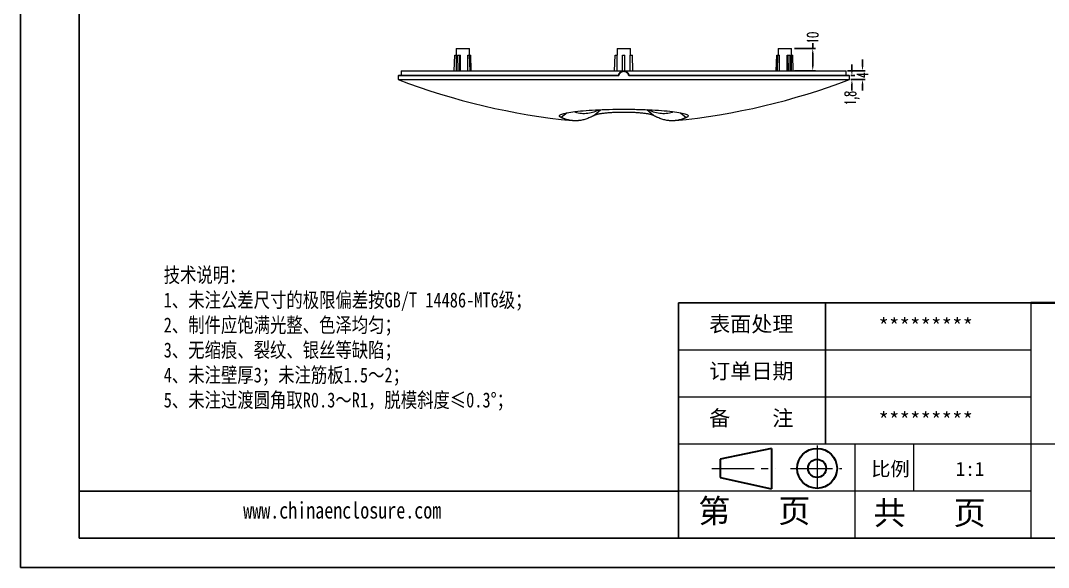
# Model space of a CAD drawing. Header units: inches. Extents: x -1125 to 2189, y 556 to 1115.
# Drawn here: x -175.4 to 289, y 557 to 804 of the extents above; entities that cross this region are included whole.
import ezdxf

# ---------------------------------------------------------------- set-up
doc = ezdxf.new("R2010")
doc.units = ezdxf.units.IN
doc.linetypes.add('CENTER2', pattern=[28.575, 19.05, -3.175, 3.175, -3.175])
doc.layers.add('文字', color=81, linetype='Continuous')
for name, color, linetype, lineweight in [('粗实线', 7, 'Continuous', 30), ('细实线', 3, 'Continuous', 9), ('细点划线', 2, 'CENTER2', 9)]:
    doc.layers.add(name, color=color, linetype=linetype, lineweight=lineweight)
doc.styles.add('SLDTEXTSTYLE2', font='TXT', dxfattribs={"width": 0.6, "bigfont": 'bigfont'})
doc.styles.get("Standard").update_dxf_attribs({"font": 'txt', "bigfont": 'gbcbig.shx'})
doc.styles.add('宋体', font='', dxfattribs={"width": 0.8, "height": 3.5})
doc.styles.get('宋体').set_extended_font_data('SimSun')
doc.dimstyles.new('5', dxfattribs={"dimtxt": 5, "dimasz": 2.5, "dimexe": 1.25, "dimexo": 0.625, "dimtad": 0, "dimtxsty": 'SLDTEXTSTYLE2', "dimcen": 2.5, "dimclrd": 3, "dimclre": 3, "dimclrt": 256, "dimadec": 0, "dimazin": 0, "dimtfac": 1, "dimtofl": 0, "dimtmove": 0, "dimatfit": 3, "dimfxl": 1, "dimarcsym": 0})

# ---------------------------------------------------------------- blocks, each defined once
blk = doc.blocks.new('*D140')
at = {"color": 3, "lineweight": -2}
for p, q in [((204.97, 783.89), (204.97, 786.39)), ((198.22, 781.39), (206.22, 781.39)), ((199.72, 777.39), (206.22, 777.39)), ((204.97, 774.89), (204.97, 772.39))]:
    blk.add_line(p, q, dxfattribs=at)
at = {"color": 3}
for points in [[(204.55, 783.89), (205.39, 783.89), (204.97, 781.39)], [(204.55, 774.89), (205.39, 774.89), (204.97, 777.39)]]:
    blk.add_solid(points, dxfattribs=at)
at = {"layer": 'Defpoints', "color": 0}
for p in [(197.6, 781.39), (204.97, 781.39), (199.1, 777.39)]:
    blk.add_point(p, dxfattribs=at)
at = {"insert": (204.97, 779.39), "char_height": 5, "attachment_point": 5, "rotation": 90, "style": 'SLDTEXTSTYLE2'}
blk.add_mtext('4', dxfattribs=at)
blk = doc.blocks.new('*D141')
at = {"color": 3, "lineweight": -2}
for p, q in [((200.17, 781.69), (200.17, 784.19)), ((199.72, 779.19), (201.42, 779.19)), ((199.72, 777.39), (201.42, 777.39)), ((200.17, 774.89), (200.17, 772.39))]:
    blk.add_line(p, q, dxfattribs=at)
at = {"color": 3}
for points in [[(199.75, 781.69), (200.59, 781.69), (200.17, 779.19)], [(199.75, 774.89), (200.59, 774.89), (200.17, 777.39)]]:
    blk.add_solid(points, dxfattribs=at)
at = {"layer": 'Defpoints', "color": 0}
for p in [(199.1, 779.19), (199.1, 777.39), (200.17, 777.39)]:
    blk.add_point(p, dxfattribs=at)
at = {"insert": (200.17, 769.02), "char_height": 5, "attachment_point": 5, "rotation": 90, "style": 'SLDTEXTSTYLE2'}
blk.add_mtext('1,8', dxfattribs=at)
blk = doc.blocks.new('*D142')
at = {"color": 3, "lineweight": -2}
for p, q in [((174.29, 791.39), (183.73, 791.39)), ((182.48, 791.39), (182.48, 793.89)), ((182.48, 783.89), (182.48, 788.89)), ((174.29, 781.39), (183.73, 781.39))]:
    blk.add_line(p, q, dxfattribs=at)
at = {"color": 3}
for points in [[(182.07, 788.89), (182.9, 788.89), (182.48, 791.39)], [(182.07, 783.89), (182.9, 783.89), (182.48, 781.39)]]:
    blk.add_solid(points, dxfattribs=at)
at = {"layer": 'Defpoints', "color": 0}
for p in [(173.67, 791.39), (182.48, 791.39), (173.67, 781.39)]:
    blk.add_point(p, dxfattribs=at)
at = {"insert": (182.48, 796.27), "char_height": 5, "attachment_point": 5, "rotation": 90, "style": 'SLDTEXTSTYLE2'}
blk.add_mtext('10', dxfattribs=at)

msp = doc.modelspace()

# ---------------------------------------------------------------- linework, layer by layer
for p, q in [((-175.443, 1114.426), (-175.443, 557.043)), ((-148.9, 1101.155), (-148.9, 570.314)), ((281.081, 676.482), (121.829, 676.482)), ((121.829, 570.314), (121.829, 676.482)), ((188.184, 612.781), (188.184, 676.482)), ((121.829, 591.547), (-148.9, 591.547)), ((-148.9, 570.314), (599.586, 570.314)), ((-175.443, 557.043), (612.857, 557.043))]:
    msp.add_line(p, q)
at = {"color": 7, "linetype": 'Continuous', "lineweight": 15}
for p, q in [((21.351, 791.391), (21.351, 781.391)), ((21.351, 791.391), (27.351, 791.391)), ((27.351, 788.391), (27.351, 791.391)), ((94.097, 791.391), (94.097, 788.391)), ((94.097, 791.391), (97.097, 791.391)), ((97.097, 791.391), (100.097, 791.391)), ((100.097, 788.391), (100.097, 791.391)), ((166.844, 791.391), (166.844, 788.391)), ((166.844, 791.391), (172.844, 791.391)), ((172.844, 781.391), (172.844, 791.391)), ((20.527, 781.391), (20.739, 788.391)), ((20.739, 788.391), (21.351, 788.391)), ((21.855, 781.391), (21.977, 788.391)), ((21.977, 788.391), (22.843, 788.391)), ((22.721, 781.391), (22.843, 788.391)), ((22.843, 788.391), (23.305, 788.391)), ((23.305, 781.391), (23.305, 788.391)), ((26.663, 781.391), (26.663, 788.391)), ((26.663, 788.391), (27.464, 788.391)), ((27.464, 788.391), (27.964, 788.391)), ((27.675, 781.391), (27.464, 788.391)), ((28.175, 781.391), (27.964, 788.391)), ((92.97, 781.391), (93.215, 788.391)), ((93.215, 788.391), (94.139, 788.391)), ((94.139, 781.391), (94.139, 788.391)), ((96.597, 788.391), (97.597, 788.391)), ((96.597, 781.391), (96.597, 788.391)), ((97.597, 781.391), (97.597, 788.391)), ((100.055, 781.391), (100.055, 788.391)), ((100.055, 788.391), (100.98, 788.391)), ((101.224, 781.391), (100.98, 788.391)), ((166.019, 781.391), (166.231, 788.391)), ((166.231, 788.391), (166.731, 788.391)), ((166.519, 781.391), (166.731, 788.391)), ((166.731, 788.391), (167.532, 788.391)), ((167.532, 781.391), (167.532, 788.391)), ((170.89, 788.391), (171.352, 788.391)), ((170.89, 781.391), (170.89, 788.391)), ((171.352, 788.391), (172.218, 788.391)), ((171.474, 781.391), (171.352, 788.391)), ((172.34, 781.391), (172.218, 788.391)), ((172.844, 788.391), (173.456, 788.391)), ((173.668, 781.391), (173.456, 788.391)), ((-3.403, 781.391), (-3.403, 779.391)), ((-3.403, 781.391), (97.097, 781.391)), ((97.097, 781.391), (197.597, 781.391)), ((197.597, 779.391), (197.597, 781.391)), ((-4.903, 779.191), (-4.903, 777.391)), ((-4.903, 779.191), (94.797, 779.191)), ((-4.903, 777.391), (97.097, 777.391)), ((-4.703, 779.391), (-4.703, 779.191)), ((-4.703, 779.391), (94.597, 779.391)), ((94.622, 779.457), (94.597, 779.391)), ((94.89, 779.445), (94.797, 779.191)), ((97.097, 777.391), (199.097, 777.391)), ((99.305, 779.445), (99.397, 779.191)), ((99.397, 779.191), (199.097, 779.191)), ((99.573, 779.457), (99.597, 779.391)), ((99.597, 779.391), (198.897, 779.391)), ((198.897, 779.191), (198.897, 779.391)), ((199.097, 777.391), (199.097, 779.191)), ((83.627, 761.161), (86.604, 763.798)), ((110.567, 761.161), (107.591, 763.797))]:
    msp.add_line(p, q, dxfattribs=at)
at = {"color": 8, "linetype": 'Continuous', "lineweight": 15}
for p, q in [((71.465, 762.408), (68.871, 760.221)), ((122.73, 762.408), (125.323, 760.221))]:
    msp.add_line(p, q, dxfattribs=at)
at = {"color": 7, "linetype": 'Continuous', "lineweight": 15}
for centre, start, end in [((104.738, 1066.458), 249.2287, 264.27721), ((89.457, 1066.458), 275.72279, 290.7713)]:
    msp.add_arc(centre, 309.161, start, end, dxfattribs=at)
for points, knots in [([(99.573, 779.457), (99.561, 779.489), (99.538, 779.552), (99.484, 779.675), (99.41, 779.824), (99.307, 779.997), (99.19, 780.161), (99.062, 780.316), (98.922, 780.461), (98.772, 780.594), (98.612, 780.715), (98.442, 780.825), (98.265, 780.921), (98.082, 781.003), (97.893, 781.071), (97.699, 781.124), (97.501, 781.162), (97.3, 781.186), (97.098, 781.193), (96.896, 781.186), (96.696, 781.163), (96.499, 781.125), (96.305, 781.072), (96.115, 781.004), (95.932, 780.922), (95.755, 780.826), (95.586, 780.718), (95.426, 780.596), (95.275, 780.462), (95.135, 780.318), (95.007, 780.164), (94.89, 780), (94.786, 779.826), (94.711, 779.676), (94.657, 779.552), (94.633, 779.489), (94.622, 779.457)], [0, 0, 0, 0, 0.01566891, 0.03134975, 0.06247313, 0.09355849, 0.12478639, 0.15620715, 0.18740113, 0.21848071, 0.24962611, 0.28101119, 0.31230881, 0.34341446, 0.3745098, 0.40577601, 0.43722359, 0.4685777, 0.49999997, 0.53134344, 0.56246682, 0.59355225, 0.62478042, 0.65620117, 0.68739496, 0.71847465, 0.7496205, 0.78100611, 0.81230311, 0.84340873, 0.87450455, 0.90577164, 0.93721898, 0.96857266, 0.98428056, 1, 1, 1, 1]), ([(99.305, 779.445), (99.294, 779.473), (99.273, 779.529), (99.226, 779.639), (99.159, 779.773), (99.067, 779.926), (98.963, 780.073), (98.849, 780.211), (98.724, 780.34), (98.59, 780.459), (98.447, 780.567), (98.297, 780.664), (98.139, 780.75), (97.975, 780.823), (97.807, 780.884), (97.634, 780.931), (97.457, 780.966), (97.278, 780.986), (97.098, 780.993), (96.918, 780.986), (96.74, 780.966), (96.564, 780.932), (96.391, 780.885), (96.222, 780.824), (96.058, 780.751), (95.901, 780.666), (95.75, 780.569), (95.607, 780.46), (95.472, 780.341), (95.348, 780.213), (95.233, 780.075), (95.129, 779.929), (95.037, 779.774), (94.969, 779.64), (94.922, 779.53), (94.901, 779.473), (94.89, 779.445)], [0, 0, 0, 0, 0.0156682, 0.0313497, 0.0624731, 0.0935585, 0.1247864, 0.1562072, 0.1874012, 0.2184807, 0.2496261, 0.2810112, 0.3123088, 0.3434145, 0.3745099, 0.4057762, 0.4372237, 0.4685778, 0.4999995, 0.5313436, 0.5624669, 0.5935524, 0.6247805, 0.6562012, 0.6873951, 0.7184747, 0.7496205, 0.781006, 0.8123031, 0.8434088, 0.8745045, 0.9057715, 0.9372189, 0.9685726, 0.9842798, 1, 1, 1, 1]), ([(68.871, 760.221), (68.827, 760.241), (68.739, 760.28), (68.622, 760.339), (68.514, 760.398), (68.419, 760.456), (68.334, 760.514), (68.207, 760.611), (68.079, 760.747), (67.98, 760.983), (68.091, 761.274), (68.598, 761.619), (69.464, 761.952), (71.089, 762.377), (73.967, 762.865), (78.612, 763.354), (84.213, 763.722), (90.478, 763.951), (94.892, 764.002), (98.198, 764.002), (100.407, 763.99), (104.749, 763.913), (109.978, 763.723), (115.578, 763.355), (120.225, 762.866), (123.103, 762.377), (124.73, 761.952), (125.596, 761.62), (126.103, 761.275), (126.215, 760.983), (126.116, 760.748), (125.979, 760.602), (125.822, 760.485), (125.682, 760.398), (125.518, 760.31), (125.389, 760.251), (125.323, 760.221)], [0, 0, 0, 0, 0.00535317, 0.01065715, 0.0159113, 0.02111495, 0.02626745, 0.03136813, 0.04713649, 0.06259974, 0.09435186, 0.1252407, 0.15682679, 0.18780353, 0.25007467, 0.31261337, 0.37509197, 0.43737381, 0.49991477, 0.49994908, 0.53123938, 0.56255189, 0.62483369, 0.68735572, 0.74987282, 0.81214501, 0.84314053, 0.8747386, 0.9056178, 0.9373614, 0.95283914, 0.96862358, 0.97629591, 0.98408424, 0.99198634, 1, 1, 1, 1]), ([(74.734, 762.916), (75.075, 762.791), (76.385, 762.312), (78.665, 762.052), (81.577, 762.258), (83.959, 762.861), (85.368, 763.548), (85.809, 763.763)], [0, 0, 0, 0, 0.0925686, 0.3553981, 0.6162039, 0.8800803, 1, 1, 1, 1]), ([(110.567, 761.161), (110.536, 761.178), (110.472, 761.211), (110.365, 761.261), (110.248, 761.311), (110.12, 761.36), (109.982, 761.409), (109.736, 761.49), (109.347, 761.6), (108.763, 761.734), (108.099, 761.862), (107.114, 762.021), (105.703, 762.198), (103.774, 762.369), (101.656, 762.495), (99.414, 762.573), (97.103, 762.599), (94.796, 762.573), (92.549, 762.496), (90.433, 762.37), (88.5, 762.199), (87.089, 762.022), (86.102, 761.863), (85.437, 761.735), (84.852, 761.601), (84.433, 761.483), (84.142, 761.386), (83.946, 761.311), (83.772, 761.237), (83.676, 761.186), (83.627, 761.161)], [0, 0, 0, 0, 0.0103394, 0.0207016, 0.0310926, 0.0415183, 0.0519848, 0.0624981, 0.0936266, 0.1249513, 0.1561818, 0.1874986, 0.2498756, 0.3124295, 0.374795, 0.4373913, 0.499756, 0.5623721, 0.6247347, 0.6873523, 0.7497019, 0.8123096, 0.843529, 0.8746814, 0.906128, 0.9373942, 0.9531852, 0.9688694, 0.9844675, 1, 1, 1, 1]), ([(108.386, 763.763), (108.825, 763.549), (110.238, 762.86), (112.623, 762.256), (115.535, 762.053), (117.813, 762.313), (119.118, 762.791), (119.46, 762.916)], [0, 0, 0, 0, 0.1197466, 0.3845612, 0.6456197, 0.907235, 1, 1, 1, 1]), ([(83.627, 761.161), (83.523, 761.104), (83.316, 760.992), (83.01, 760.832), (82.652, 760.651), (82.245, 760.456), (81.631, 760.178), (80.864, 759.863), (79.94, 759.537), (79.015, 759.265), (78.088, 759.049), (77.316, 758.917), (76.698, 758.842), (76.234, 758.801), (75.771, 758.776), (75.308, 758.767), (74.846, 758.773), (74.383, 758.795), (73.922, 758.834), (73.307, 758.905), (72.539, 759.033), (71.621, 759.245), (70.859, 759.468), (70.247, 759.674), (69.792, 759.842), (69.332, 760.023), (69.027, 760.154), (68.871, 760.221)], [0, 0, 0, 0, 0.02129797, 0.04211475, 0.06245302, 0.09420005, 0.12486436, 0.18724796, 0.24961913, 0.31199573, 0.3743955, 0.43683505, 0.4680739, 0.49932693, 0.53059502, 0.5618778, 0.5931747, 0.62448517, 0.65581067, 0.68714786, 0.74979168, 0.81237987, 0.87493339, 0.90570079, 0.93746728, 0.9682021, 1, 1, 1, 1]), ([(125.323, 760.221), (125.219, 760.176), (125.014, 760.087), (124.709, 759.962), (124.353, 759.823), (123.949, 759.675), (123.339, 759.469), (122.578, 759.246), (121.661, 759.034), (120.896, 758.906), (120.283, 758.835), (119.822, 758.796), (119.361, 758.773), (118.899, 758.767), (118.436, 758.776), (117.972, 758.8), (117.508, 758.841), (116.888, 758.915), (116.114, 759.047), (115.185, 759.263), (114.258, 759.536), (113.332, 759.863), (112.565, 760.177), (111.951, 760.456), (111.492, 760.676), (111.03, 760.91), (110.723, 761.076), (110.567, 761.161)], [0, 0, 0, 0, 0.0212961, 0.0421177, 0.0624728, 0.0941931, 0.1249197, 0.1873557, 0.2497982, 0.3122652, 0.3435117, 0.3747678, 0.4060344, 0.4373111, 0.4685969, 0.4998907, 0.5311937, 0.5625083, 0.6251244, 0.6876723, 0.7501695, 0.8126335, 0.8750826, 0.9057648, 0.9375333, 0.9682258, 1, 1, 1, 1])]:
    msp.add_open_spline(points, degree=3, knots=knots, dxfattribs=at)
at = {"layer": '粗实线', "color": 7, "lineweight": 40}
msp.add_line((599.586, 676.482), (281.081, 676.482), dxfattribs=at)
at = {"layer": '粗实线', "color": 7}
for p, q in [((163.794, 610.795), (140.593, 605.877)), ((163.794, 610.795), (163.794, 592.612)), ((140.593, 605.877), (140.593, 597.672)), ((140.593, 597.672), (163.794, 592.612))]:
    msp.add_line(p, q, dxfattribs=at)
for radius in [9.02, 4.103]:
    msp.add_circle((184.443, 601.774), radius, dxfattribs=at)
at = {"layer": '细实线', "color": 7}
for p, q in [((281.081, 676.482), (281.081, 570.314)), ((281.081, 655.248), (121.829, 655.248)), ((281.081, 634.015), (121.829, 634.015)), ((599.586, 612.781), (121.829, 612.781)), ((201.455, 612.781), (201.455, 570.314)), ((227.997, 612.781), (227.997, 591.547)), ((281.081, 591.547), (121.829, 591.547))]:
    msp.add_line(p, q, dxfattribs=at)
at = {"layer": '细点划线', "color": 7}
for p, q in [((184.443, 612.158), (184.443, 591.547)), ((136.894, 601.774), (165.572, 601.774)), ((172.38, 601.774), (195.693, 601.774))]:
    msp.add_line(p, q, dxfattribs=at)

# ---------------------------------------------------------------- texts
at = {"char_height": 6.98305, "width": 3968.81825, "attachment_point": 1}
for s, insert in [('{\\fSimHei|b0|i0|c134|p49;表面处理}', (135.677, 670.456)), ('{\\fSimHei|b0|i0|c134|p49;*********}', (212.16, 669.558)), ('{\\fSimHei|b0|i0|c134|p49;订单日期}', (135.677, 649.222)), ('{\\fSimHei|b0|i0|c134|p49;备    注}', (135.677, 627.989)), ('{\\fSimHei|b0|i0|c134|p49;*********}', (212.16, 627.091))]:
    msp.add_mtext(s, dxfattribs=dict(at, insert=insert))
at = {"layer": '文字', "color": 0, "attachment_point": 1, "style": '宋体'}
for s, insert, char_height, width in [('{\\H1.111x;技术说明：\\P1、未注公差尺寸的极限偏差按GB/T 14486-MT6级；\\P2、制件应饱满光整、色泽均匀；\\P3、无缩痕、裂纹、银丝等缺陷；\\P4、未注壁厚3；未注筋板1.5～2；\\P5、未注过渡圆角取R0.3～R1，脱模斜度≤0.3%%D；}', (-110.769, 692.522), 6.09638, 289.3718), ('www.chinaenclosure.com', (-74.84, 586.588), 7.47425, 131.3154)]:
    msp.add_mtext(s, dxfattribs=dict(at, insert=insert, char_height=char_height, width=width))
at = {"layer": '细实线', "color": 7, "attachment_point": 1}
for s, insert, char_height, width in [('{\\fSimSun|b0|i0|c134|p54;比例}', (208.886, 604.74), 6.3701, 27.96276), ('{\\fSimSun|b0|i0|c134|p54;1:1}', (247.041, 604.74), 6.3701, 27.96276), ('{\\fSimSun|b0|i0|c134|p54;第   页}', (130.763, 587.898), 10.61683, 79.62624), ('{\\fSimSun|b0|i0|c134|p54; 共   页}', (202.754, 586.996), 10.61683, 79.62624)]:
    msp.add_mtext(s, dxfattribs=dict(at, insert=insert, char_height=char_height, width=width))

# ---------------------------------------------------------------- dimensions: what is measured, and where the dimension line sits
for base, p1, p2, picture, middle in [((182.485, 791.391), (173.668, 781.391), (173.668, 791.391), '*D142', (182.485, 796.266)), ((204.969, 781.391), (199.097, 777.391), (197.597, 781.391), '*D140', (204.969, 779.391)), ((200.169, 777.391), (199.097, 779.191), (199.097, 777.391), '*D141', (200.169, 769.016))]:
    dim = msp.add_linear_dim(base=base, p1=p1, p2=p2, angle=90, dimstyle='5')
    dim.commit()
    dim.dimension.update_dxf_attribs({"geometry": picture, "text_midpoint": middle})

doc.saveas('drawing.dxf')
